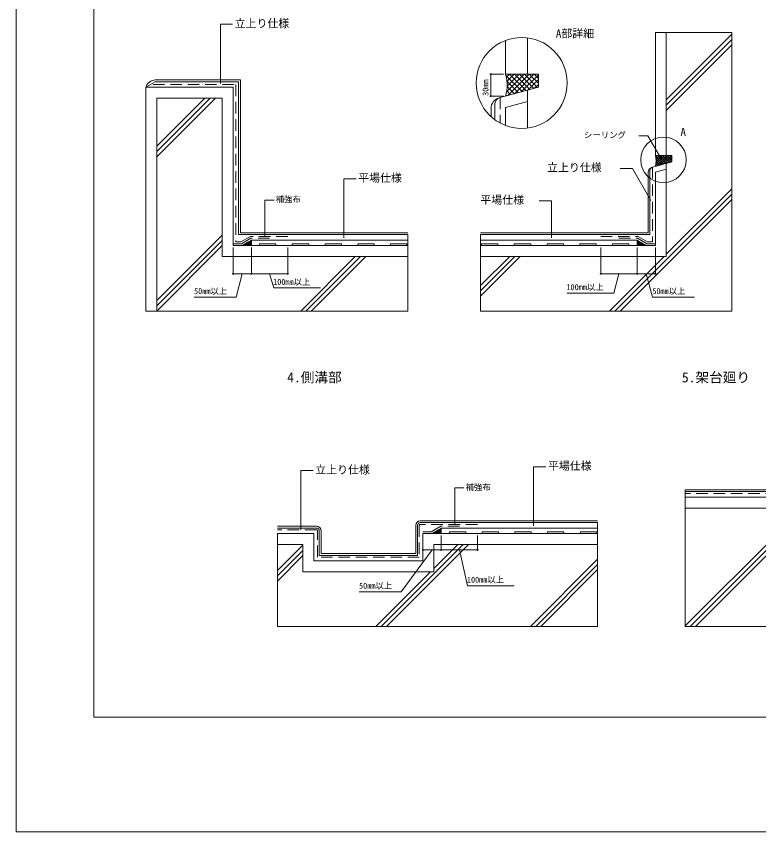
# Model space of a CAD drawing. Units: millimetres, scale not verified. Extents: x -3150 to 3150, y -4455 to 4455.
# Drawn here: x -3150 to 930, y -4455 to 24 of the extents above; entities that cross this region are included whole.
import ezdxf
from ezdxf.enums import TextEntityAlignment as Align

# ---------------------------------------------------------------- set-up
doc = ezdxf.new("R2010")
doc.units = ezdxf.units.MM
doc.header["$LTSCALE"] = 10
doc.linetypes.add('USER1', pattern=[9.525, 6.35, -3.175])
for name, color, linetype, lineweight in [('0-0_0', 7, 'Continuous', 9), ('0-1_WAKU', 7, 'Continuous', 18), ('0-3_KUTAI', 3, 'Continuous', 18), ('0-4_BOUSUI', 1, 'Continuous', 18), ('0-5_MOJI', 7, 'Continuous', 18), ('0-6_HATCH', 9, 'Continuous', 18), ('0-7_sunpo', 7, 'Continuous', 18), ('0-8_bousui2', 7, 'USER1', 9)]:
    doc.layers.add(name, color=color, linetype=linetype, lineweight=lineweight)
doc.styles.add('ＭＳ ゴシック', font='')
doc.styles.get('ＭＳ ゴシック').set_extended_font_data('MS Gothic')

msp = doc.modelspace()

# ---------------------------------------------------------------- linework, layer by layer
at = {"layer": '0-0_0', "lineweight": 18}
for p, q in [((361.71, -65.12), (781.71, -65.12)), ((-998.29, -1175.12), (-998.29, -1595.12)), ((-598.29, -1175.12), (-598.29, -1595.12)), ((-998.29, -1595.12), (-2438.29, -1595.12)), ((-598.29, -1595.12), (781.71, -1595.12)), ((526.37, -2576.97), (526.37, -3326.97)), ((44.61, -2756.97), (44.61, -3326.97)), ((-1715.39, -2816.97), (-1715.39, -3326.97)), ((44.61, -3326.97), (-1715.39, -3326.97)), ((2286.37, -3326.97), (526.37, -3326.97))]:
    msp.add_line(p, q, dxfattribs=at)
at = {"layer": '0-0_0'}
for p, q in [((-543.18, -299.52), (-543.18, -305.15)), ((-543.18, -408.31), (-543.18, -402.68)), ((-1952.66, -1390.25), (-1947.04, -1390.25)), ((-1863.91, -1390.25), (-1869.54, -1390.25)), ((-1852.66, -1390.25), (-1847.04, -1390.25)), ((-1663.91, -1390.25), (-1669.54, -1390.25)), ((67.34, -1390.25), (72.96, -1390.25)), ((256.09, -1390.25), (250.46, -1390.25)), ((267.34, -1390.25), (272.96, -1390.25)), ((356.09, -1390.25), (350.46, -1390.25)), ((-909.77, -2907.08), (-904.14, -2907.08)), ((-821.02, -2907.08), (-826.64, -2907.08)), ((-809.77, -2907.08), (-804.14, -2907.08)), ((-621.02, -2907.08), (-626.64, -2907.08))]:
    msp.add_line(p, q, dxfattribs=at)
for centre, start, end in [((-543.18, -293.9), 90, 270), ((-543.18, -293.9), 270, 90), ((-543.18, -413.93), 90, 270), ((-543.18, -413.93), 270, 90), ((-1958.29, -1390.25), 0, 180), ((-1858.29, -1390.25), 0, 180), ((-1858.29, -1390.25), 0, 180), ((-1658.29, -1390.25), 0, 180), ((61.71, -1390.25), 0, 180), ((261.71, -1390.25), 0, 180), ((261.71, -1390.25), 0, 180), ((361.71, -1390.25), 0, 180), ((-1958.29, -1390.25), 180, 0), ((-1858.29, -1390.25), 180, 0), ((-1858.29, -1390.25), 180, 0), ((-1658.29, -1390.25), 180, 0), ((61.71, -1390.25), 180, 0), ((261.71, -1390.25), 180, 0), ((261.71, -1390.25), 180, 0), ((361.71, -1390.25), 180, 0), ((-915.39, -2907.08), 0, 180), ((-915.39, -2907.08), 180, 0), ((-815.39, -2907.08), 0, 180), ((-815.39, -2907.08), 0, 180), ((-815.39, -2907.08), 180, 0), ((-815.39, -2907.08), 180, 0), ((-615.39, -2907.08), 0, 180), ((-615.39, -2907.08), 180, 0)]:
    msp.add_arc(centre, 2.81, start, end, dxfattribs=at)
at = {"layer": '0-1_WAKU'}
for points in [[(-3149.99, -4455), (3150.01, -4455), (3150.01, 4455), (-3149.99, 4455)], [(-2723.99, 3645), (2805.01, 3645), (2805.01, -3825), (-2723.99, -3825)]]:
    msp.add_lwpolyline(points, close=True, dxfattribs=at)
at = {"layer": '0-3_KUTAI'}
for p, q in [((361.71, -65.12), (361.71, -740.12)), ((421.71, -65.12), (421.71, -740.12)), ((781.71, -1595.12), (781.71, -65.12)), ((-461.18, -108.1), (-461.18, -293.9)), ((-341.18, -93.91), (-341.18, -293.9)), ((-341.18, -381.78), (-341.18, -589.92)), ((-2378.29, -1595.12), (-2378.29, -425.12)), ((-341.18, -443.9), (-461.18, -476.05)), ((-461.18, -476.05), (-461.18, -575.74)), ((421.71, -815.12), (361.71, -831.2)), ((361.71, -831.2), (361.71, -1235.12)), ((361.71, -1235.12), (-598.29, -1235.12)), ((1316.37, -2616.97), (526.37, -2616.97)), ((-915.39, -2816.97), (44.61, -2816.97)), ((-855.39, -2876.97), (44.61, -2876.97))]:
    msp.add_line(p, q, dxfattribs=at)
for points in [[(-461.18, -293.9), (-281.18, -293.9), (-281.18, -365.7)], [(-2438.29, -1595.12), (-2438.29, -365.12), (-1958.29, -365.12), (-1958.29, -1235.12), (-998.29, -1235.12)], [(-2378.29, -425.12), (-2018.29, -425.12), (-2018.29, -1295.12), (-998.29, -1295.12)], [(361.71, -740.12), (451.71, -740.12), (451.71, -776.03)], [(421.71, -784.06), (421.71, -1295.12), (-598.29, -1295.12)], [(1266.37, -3026.97), (1266.37, -2676.97), (526.37, -2676.97)], [(-915.39, -2816.97), (-915.39, -2966.97), (-1515.39, -2966.97), (-1515.39, -2816.97), (-1715.39, -2816.97)], [(-855.39, -2876.97), (-855.39, -3026.97), (-1575.39, -3026.97), (-1575.39, -2876.97), (-1715.39, -2876.97)]]:
    msp.add_lwpolyline(points, dxfattribs=at)
for centre, radius in [((-668.5, -353.92), 215.83), ((258.05, -770.13), 107.91)]:
    msp.add_arc(centre, radius, 343.85397, 16.14603, dxfattribs=at)
at = {"layer": '0-4_BOUSUI'}
for p, q in [((-2438.29, -365.12), (-2386.33, -335.12)), ((-281.18, -365.7), (-491.53, -422.07)), ((-541.18, -481.8), (-541.18, -526.62)), ((-521.18, -460.7), (-521.18, -543.05)), ((451.71, -776.03), (346.54, -804.21)), ((-1858.29, -1205.12), (-1910.25, -1235.12)), ((-1858.29, -1205.12), (-998.29, -1205.12)), ((-1858.29, -1205.12), (-1858.29, -1235.12)), ((261.71, -1205.12), (-598.29, -1205.12)), ((261.71, -1205.12), (261.71, -1235.12)), ((261.71, -1205.12), (313.67, -1235.12)), ((1316.37, -2576.97), (526.37, -2576.97)), ((1316.37, -2586.97), (526.37, -2586.97)), ((-1500.39, -2776.97), (-1715.39, -2776.97)), ((44.61, -2746.97), (-930.39, -2746.97)), ((44.61, -2756.97), (-930.39, -2756.97)), ((-1500.39, -2786.97), (-1715.39, -2786.97)), ((-815.39, -2786.97), (-867.35, -2816.97)), ((-815.39, -2786.97), (44.61, -2786.97)), ((-815.39, -2786.97), (-815.39, -2816.97))]:
    msp.add_line(p, q, dxfattribs=at)
for points in [[(-2386.33, -325.12), (-1918.29, -325.12), (-1918.29, -1165.12), (-998.29, -1165.12)], [(-2386.33, -335.12), (-1928.29, -335.12), (-1928.29, -1175.12), (-998.29, -1175.12)], [(331.71, -823.53), (331.71, -1175.12), (-598.29, -1175.12)], [(321.71, -834.07), (321.71, -1165.12), (-598.29, -1165.12)], [(-945.39, -2771.97), (-945.39, -2936.97), (-1485.39, -2936.97), (-1485.39, -2801.97)], [(-955.39, -2771.97), (-955.39, -2926.97), (-1475.39, -2926.97), (-1475.39, -2801.97)]]:
    msp.add_lwpolyline(points, dxfattribs=at)
for points in [[(-1813.29, -1235.12), (-1723.29, -1235.12), (-1723.29, -1226.12), (-1813.29, -1226.12)], [(-1633.29, -1235.12), (-1543.29, -1235.12), (-1543.29, -1226.12), (-1633.29, -1226.12)], [(-1453.29, -1235.12), (-1363.29, -1235.12), (-1363.29, -1226.12), (-1453.29, -1226.12)], [(-1273.29, -1235.12), (-1183.29, -1235.12), (-1183.29, -1226.12), (-1273.29, -1226.12)], [(-1093.29, -1235.12), (-1003.29, -1235.12), (-1003.29, -1226.12), (-1093.29, -1226.12)], [(-503.29, -1235.12), (-593.29, -1235.12), (-593.29, -1226.12), (-503.29, -1226.12)], [(-323.29, -1235.12), (-413.29, -1235.12), (-413.29, -1226.12), (-323.29, -1226.12)], [(-143.29, -1235.12), (-233.29, -1235.12), (-233.29, -1226.12), (-143.29, -1226.12)], [(36.71, -1235.12), (-53.29, -1235.12), (-53.29, -1226.12), (36.71, -1226.12)], [(216.71, -1235.12), (126.71, -1235.12), (126.71, -1226.12), (216.71, -1226.12)], [(-770.39, -2816.97), (-680.39, -2816.97), (-680.39, -2807.97), (-770.39, -2807.97)], [(-590.39, -2816.97), (-500.39, -2816.97), (-500.39, -2807.97), (-590.39, -2807.97)], [(-410.39, -2816.97), (-320.39, -2816.97), (-320.39, -2807.97), (-410.39, -2807.97)], [(-230.39, -2816.97), (-140.39, -2816.97), (-140.39, -2807.97), (-230.39, -2807.97)], [(-50.39, -2816.97), (39.61, -2816.97), (39.61, -2807.97), (-50.39, -2807.97)]]:
    msp.add_lwpolyline(points, close=True, dxfattribs=at)
for centre, radius, start, end in [((-2382.94, -383.27), 58.25, 93.33427, 161.84391), ((-481.18, -481.8), 60, 105, 180), ((-481.18, -460.7), 40, 105, 180), ((351.71, -834.07), 30, 105, 180), ((351.71, -823.53), 20, 105, 180), ((-1500.39, -2801.97), 25, 0, 90), ((-930.39, -2771.97), 25, 90, 180), ((-930.39, -2771.97), 15, 90, 180), ((-1500.39, -2801.97), 15, 0, 90)]:
    msp.add_arc(centre, radius, start, end, dxfattribs=at)
at = {"layer": '0-5_MOJI'}
for p, q in [((-1961.19, -19.86), (-2028.69, -19.86)), ((-2028.69, -344.11), (-2028.69, -19.86)), ((270, -631.71), (320.63, -631.71)), ((396.89, -763.8), (320.63, -631.71)), ((167.67, -811.74), (235.17, -811.74)), ((336.86, -987.87), (235.17, -811.74)), ((-1282.67, -868.69), (-1350.17, -868.69)), ((-1350.17, -1192.94), (-1350.17, -868.69)), ((-1733.23, -984.9), (-1783.85, -984.9)), ((-1783.85, -1185.12), (-1783.85, -984.9)), ((-276.59, -989.57), (-209.09, -989.57)), ((-209.09, -1192.94), (-209.09, -989.57)), ((-239.77, -2450.54), (-307.27, -2450.54)), ((-307.27, -2774.79), (-307.27, -2450.54)), ((-1518.29, -2471.71), (-1585.79, -2471.71)), ((-1585.79, -2795.96), (-1585.79, -2471.71)), ((-690.33, -2566.74), (-740.95, -2566.74)), ((-740.95, -2766.97), (-740.95, -2566.74))]:
    msp.add_line(p, q, dxfattribs=at)
for centre, radius in [((-372.7, -341.92), 250), ((405.95, -764.13), 125)]:
    msp.add_circle(centre, radius, dxfattribs=at)
at = {"layer": '0-6_HATCH'}
for p, q in [((421.71, -434.77), (781.71, -74.77)), ((421.71, -463.77), (781.71, -103.77)), ((421.71, -492.77), (781.71, -132.77)), ((-370.2, -389.56), (-459.43, -300.33)), ((-457.04, -310.71), (-440.22, -293.9)), ((-455.75, -390.24), (-359.4, -293.9)), ((-453.57, -334.19), (-413.28, -293.9)), ((-452.76, -360.32), (-386.34, -293.9)), ((-449.32, -410.76), (-332.46, -293.9)), ((-348.95, -383.86), (-438.92, -293.9)), ((-412.52, -400.89), (-305.52, -293.9)), ((-327.71, -378.17), (-411.98, -293.9)), ((-306.46, -372.48), (-385.04, -293.9)), ((-375.72, -391.03), (-281.18, -296.5)), ((-285.21, -366.78), (-358.1, -293.9)), ((-281.18, -343.87), (-331.16, -293.9)), ((-281.18, -316.93), (-304.22, -293.9)), ((-391.45, -395.25), (-453.68, -333.02)), ((-338.91, -381.17), (-281.18, -323.44)), ((-302.11, -371.31), (-281.18, -350.38)), ((-433.94, -406.64), (-455, -385.58)), ((-412.7, -400.94), (-452.78, -360.86)), ((-2378.29, -689.19), (-2114.23, -425.12)), ((-2378.29, -718.19), (-2085.23, -425.12)), ((-2378.29, -747.19), (-2056.23, -425.12)), ((-455.19, -412.33), (-459.55, -407.97)), ((407.2, -787.95), (362.59, -743.34)), ((363.78, -748.53), (372.19, -740.12)), ((364.43, -788.3), (412.6, -740.12)), ((396.58, -790.8), (365.46, -759.68)), ((365.52, -760.27), (385.66, -740.12)), ((365.92, -773.33), (399.13, -740.12)), ((367.64, -798.55), (426.07, -740.12)), ((417.82, -785.11), (372.84, -740.12)), ((386.04, -793.62), (439.54, -740.12)), ((428.45, -782.26), (386.31, -740.12)), ((439.07, -779.41), (399.78, -740.12)), ((404.44, -788.69), (451.71, -741.42)), ((449.7, -776.57), (413.25, -740.12)), ((422.85, -783.76), (451.71, -754.89)), ((451.71, -765.11), (426.72, -740.12)), ((451.71, -751.64), (440.19, -740.12)), ((364.71, -799.34), (362.53, -797.16)), ((375.33, -796.49), (364.8, -785.96)), ((385.95, -793.65), (365.91, -773.6)), ((441.25, -778.83), (451.71, -768.36)), ((421.71, -1283.3), (781.71, -923.3)), ((138.89, -1595.12), (781.71, -952.3)), ((167.89, -1595.12), (781.71, -981.3)), ((-2378.29, -1537.71), (-2018.29, -1177.71)), ((-2378.29, -1566.71), (-2018.29, -1206.71)), ((-1888.05, -1235.12), (-1858.29, -1205.36)), ((-1858.29, -1212.57), (-1863.01, -1207.85)), ((261.71, -1205.36), (261.86, -1205.21)), ((261.71, -1214.34), (267.56, -1208.5)), ((293.25, -1235.12), (265.35, -1207.22)), ((-2377.7, -1595.12), (-2018.29, -1235.71)), ((-1907.57, -1235.12), (-1908.55, -1234.14)), ((-1906.01, -1235.12), (-1900.21, -1229.33)), ((-1898.59, -1235.12), (-1902.86, -1230.86)), ((-1889.61, -1235.12), (-1897.17, -1227.57)), ((-1897.03, -1235.12), (-1878.97, -1217.06)), ((-1880.63, -1235.12), (-1891.47, -1224.28)), ((-1871.65, -1235.12), (-1885.78, -1220.99)), ((-1862.67, -1235.12), (-1880.09, -1217.71)), ((-1879.07, -1235.12), (-1858.29, -1214.34)), ((-1858.29, -1230.53), (-1874.39, -1214.42)), ((-1870.09, -1235.12), (-1858.29, -1223.32)), ((-1858.29, -1221.55), (-1868.7, -1211.13)), ((-1861.11, -1235.12), (-1858.29, -1232.3)), ((261.71, -1223.32), (273.25, -1211.78)), ((284.27, -1235.12), (261.71, -1212.57)), ((261.71, -1232.3), (278.94, -1215.07)), ((275.29, -1235.12), (261.71, -1221.55)), ((266.31, -1235.12), (261.71, -1230.53)), ((267.87, -1235.12), (284.64, -1218.36)), ((276.85, -1235.12), (290.33, -1221.65)), ((285.83, -1235.12), (296.02, -1224.93)), ((302.23, -1235.12), (286.6, -1219.49)), ((294.81, -1235.12), (301.72, -1228.22)), ((303.79, -1235.12), (307.41, -1231.51)), ((311.21, -1235.12), (307.84, -1231.76)), ((312.77, -1235.12), (313.1, -1234.79)), ((-1587.17, -1595.12), (-1287.17, -1295.12)), ((-1558.17, -1595.12), (-1258.17, -1295.12)), ((-1529.17, -1595.12), (-1229.17, -1295.12)), ((-598.29, -1454.77), (-438.64, -1295.12)), ((-598.29, -1483.77), (-409.64, -1295.12)), ((-598.29, -1512.77), (-380.64, -1295.12)), ((109.89, -1595.12), (409.89, -1295.12)), ((526.37, -3324.22), (1173.62, -2676.97)), ((552.62, -3326.97), (1202.62, -2676.97)), ((581.62, -3326.97), (1231.62, -2676.97)), ((-864.68, -2816.97), (-865.66, -2815.99)), ((-863.11, -2816.97), (-857.32, -2811.18)), ((-855.7, -2816.97), (-859.96, -2812.7)), ((-846.72, -2816.97), (-854.27, -2809.42)), ((-854.13, -2816.97), (-836.07, -2798.91)), ((-837.74, -2816.97), (-848.58, -2806.13)), ((-845.15, -2816.97), (-815.39, -2787.21)), ((-828.76, -2816.97), (-842.88, -2802.84)), ((-819.78, -2816.97), (-837.19, -2799.56)), ((-836.17, -2816.97), (-815.39, -2796.19)), ((-815.39, -2812.37), (-831.5, -2796.27)), ((-827.19, -2816.97), (-815.39, -2805.17)), ((-815.39, -2803.39), (-825.8, -2792.98)), ((-815.39, -2794.41), (-820.11, -2789.69)), ((-818.21, -2816.97), (-815.39, -2814.15)), ((-1715.39, -3020.4), (-1575.39, -2880.4)), ((-1715.39, -3049.4), (-1575.39, -2909.4)), ((-1144.43, -3326.97), (-694.43, -2876.97)), ((-1115.43, -3326.97), (-665.43, -2876.97)), ((-855.39, -3008.93), (-723.43, -2876.97)), ((-1715.39, -3078.4), (-1575.39, -2938.4)), ((-324.9, -3326.97), (44.61, -2957.46)), ((-295.9, -3326.97), (44.61, -2986.46)), ((-1173.43, -3326.97), (-873.43, -3026.97)), ((-266.9, -3326.97), (44.61, -3015.46))]:
    msp.add_line(p, q, dxfattribs=at)
at = {"layer": '0-7_sunpo'}
for p, q in [((-472.43, -293.9), (-543.18, -293.9)), ((-543.18, -402.68), (-543.18, -305.15)), ((-472.43, -413.93), (-543.18, -413.93)), ((-1958.29, -1246.37), (-1958.29, -1390.25)), ((-1858.29, -1246.37), (-1858.29, -1390.25)), ((-1858.29, -1246.37), (-1858.29, -1390.25)), ((-1658.29, -1246.37), (-1658.29, -1390.25)), ((61.71, -1246.37), (61.71, -1390.25)), ((261.71, -1246.37), (261.71, -1390.25)), ((261.71, -1246.37), (261.71, -1390.25)), ((361.71, -1246.37), (361.71, -1390.25)), ((-1947.04, -1390.25), (-1869.54, -1390.25)), ((-1847.04, -1390.25), (-1669.54, -1390.25)), ((250.46, -1390.25), (72.96, -1390.25)), ((350.46, -1390.25), (272.96, -1390.25)), ((-915.39, -2828.22), (-915.39, -2907.08)), ((-815.39, -2828.22), (-815.39, -2907.08)), ((-815.39, -2828.22), (-815.39, -2907.08)), ((-615.39, -2828.22), (-615.39, -2907.08)), ((-904.14, -2907.08), (-826.64, -2907.08)), ((-804.14, -2907.08), (-626.64, -2907.08))]:
    msp.add_line(p, q, dxfattribs=at)
for points in [[(-1908.29, -1390.25), (-1941.95, -1518.68), (-2172.82, -1518.68)], [(-1758.29, -1390.25), (-1734.97, -1467.98), (-1478.06, -1467.98)], [(161.71, -1390.25), (133.68, -1496.79), (-123.23, -1496.79)], [(311.71, -1390.25), (345.38, -1518.68), (576.25, -1518.68)], [(-865.39, -2907.08), (-1035.32, -3137.04), (-1266.19, -3137.04)], [(-715.39, -2907.08), (-670.32, -3103.96), (-413.41, -3103.96)]]:
    msp.add_lwpolyline(points, dxfattribs=at)
at = {"layer": '0-8_bousui2'}
for p, q in [((-491.18, -421.97), (-491.18, -562.06)), ((346.71, -804.16), (346.71, -1215.12)), ((1316.37, -2596.97), (526.37, -2596.97)), ((-615.39, -2766.97), (-930.39, -2766.97)), ((-1500.39, -2796.97), (-1715.39, -2796.97))]:
    msp.add_line(p, q, dxfattribs=at)
for points in [[(-2398.33, -350.12), (-1943.29, -350.12), (-1943.29, -1215.12)], [(-1758.29, -1195.12), (-1860.97, -1195.12), (-1912.93, -1225.12), (-1958.29, -1225.12)], [(-1658.29, -1185.12), (-1863.65, -1185.12), (-1915.61, -1215.12), (-1943.29, -1215.12)], [(61.71, -1185.12), (267.07, -1185.12), (319.03, -1215.12), (346.71, -1215.12)], [(161.71, -1195.12), (264.39, -1195.12), (316.35, -1225.12), (361.71, -1225.12)], [(-935.39, -2771.97), (-935.39, -2946.97), (-1495.39, -2946.97), (-1495.39, -2801.97)], [(-715.39, -2776.97), (-818.07, -2776.97), (-870.03, -2806.97), (-915.39, -2806.97)]]:
    msp.add_lwpolyline(points, dxfattribs=at)
for centre, start, end in [((-930.39, -2771.97), 90, 180), ((-1500.39, -2801.97), 0, 90)]:
    msp.add_arc(centre, 5, start, end, dxfattribs=at)

# ---------------------------------------------------------------- texts
at = {"layer": '0-5_MOJI', "style": 'ＭＳ ゴシック'}
for s, height, p in [('立上り仕様', 43.99, (-1949.94, -49.86)), ('A部詳細', 43.99, (-185.05, -105.46)), ('シーリング', 32.99, (-30.82, -654.21)), ('A', 43.99, (499.78, -645.9)), ('立上り仕様', 43.99, (-233.43, -841.74)), ('平場仕様', 43.99, (-1271.42, -898.69)), ('補強布', 32.99, (-1724.79, -1007.4)), ('平場仕様', 43.99, (-599.72, -1019.57)), ('4.側溝部', 54.99, (-1661.74, -2003.19)), ('5.架台廻り', 54.99, (507.29, -2003.19)), ('平場仕様', 43.99, (-228.52, -2480.54)), ('立上り仕様', 43.99, (-1507.04, -2501.71)), ('補強布', 32.99, (-681.89, -2589.24))]:
    msp.add_text(s, height=height, dxfattribs=at).set_placement(p, align=Align.BOTTOM_LEFT)
at = {"layer": '0-7_sunpo', "style": 'ＭＳ ゴシック'}
msp.add_text('30mm', height=32.99, rotation=90, dxfattribs=at).set_placement((-545.43, -412.85), align=Align.BOTTOM_LEFT)
for s, p in [('100mm以上', (-1738.43, -1461.27)), ('50mm以上', (-2173.09, -1511.97)), ('100mm以上', (-126.69, -1490.09)), ('50mm以上', (345.11, -1511.97)), ('50mm以上', (-1266.46, -3130.33)), ('100mm以上', (-673.79, -3097.25))]:
    msp.add_text(s, height=32.99, dxfattribs=at).set_placement(p, align=Align.BOTTOM_LEFT)

doc.saveas('drawing.dxf')
